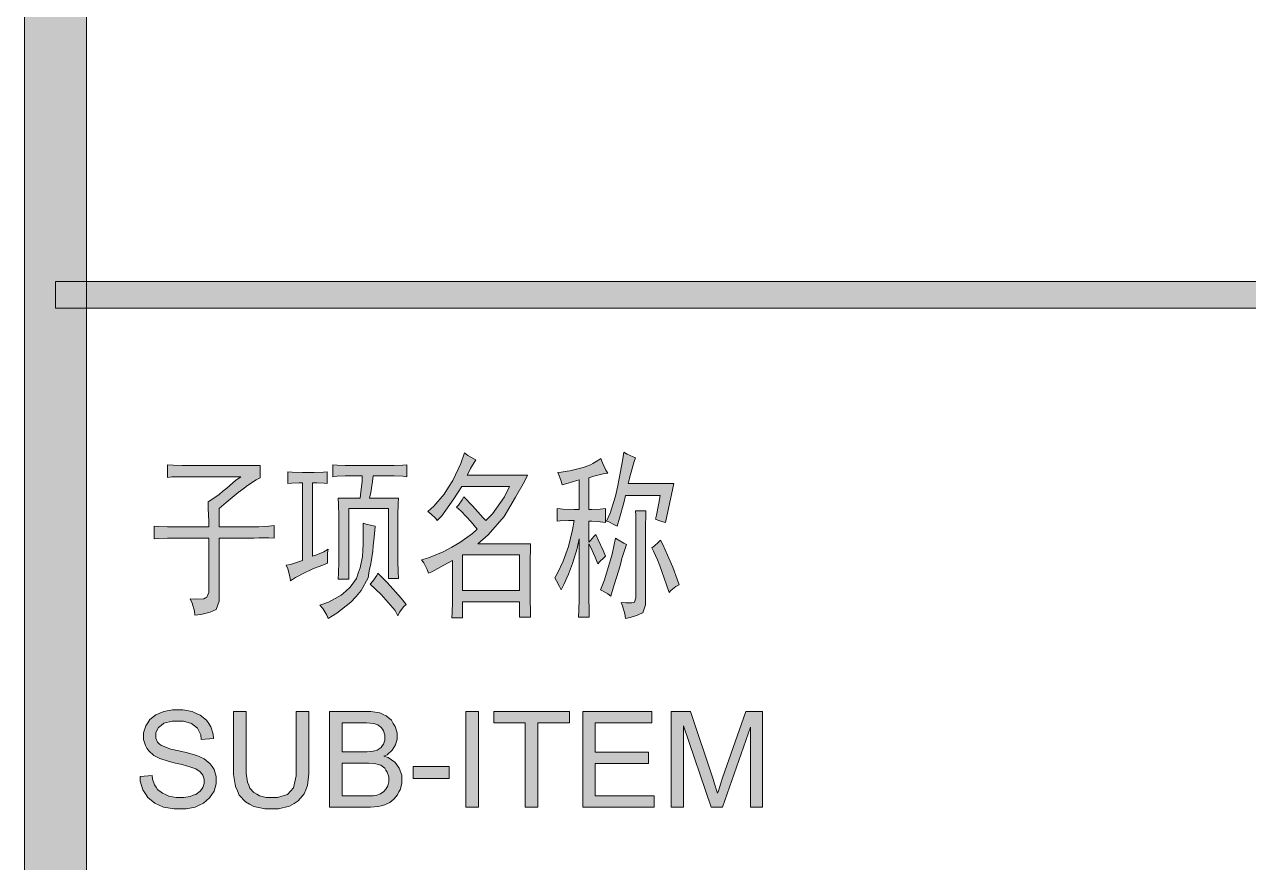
# Model space of a CAD drawing. Header units: millimetres. Extents: x 210 to 63265, y -7201 to 22496.
# Drawn here: x 60238 to 61224, y -3750 to -3074 of the extents above; entities that cross this region are included whole.
import ezdxf

# ---------------------------------------------------------------- set-up
doc = ezdxf.new("R2010")
doc.units = ezdxf.units.MM

msp = doc.modelspace()

# ---------------------------------------------------------------- hatches: boundary and pattern name
h = msp.add_hatch(color=0)
h.dxf.hatch_style = 2
h.paths.add_polyline_path([(60288.06, -6701.34), (60238.15, -6701.34), (60238.15, 21996.03), (60288.06, 21996.03)])
h = msp.add_hatch(color=0)
h.dxf.hatch_style = 2
h.paths.add_polyline_path([(60263.2, -3302.9), (60263.2, -3281.43), (62765.02, -3281.43), (62765.02, -3302.9)])
h = msp.add_hatch(color=0)
h.paths.add_polyline_path([(60601.66, -3425.08), (60600.77, -3426.51), (60598.8, -3429.38), (60598.08, -3430.81), (60597.37, -3432.06), (60595.58, -3435.46), (60594.51, -3437.43), (60643.17, -3437.43), (60640.66, -3442.62), (60633.51, -3455.32), (60629.03, -3463.01), (60624.38, -3470.88), (60611.5, -3485.55), (60603.09, -3492.71), (60645.67, -3492.71), (60645.49, -3496.82), (60645.31, -3505.59), (60645.31, -3510.06), (60645.31, -3533.14), (60645.31, -3537.97), (60645.49, -3547.27), (60645.67, -3551.74), (60636.73, -3551.74), (60636.73, -3539.4), (60590.75, -3539.4), (60590.75, -3552.28), (60582.34, -3552.28), (60582.52, -3548.34), (60582.7, -3539.4), (60582.7, -3534.39), (60582.7, -3506.12), (60575.72, -3510.06), (60566.06, -3515.25), (60563.38, -3516.32), (60562.48, -3513.46), (60559.8, -3508.09), (60557.83, -3505.59), (60563.38, -3504.15), (60575.36, -3499.15), (60582.16, -3495.39), (60588.78, -3491.81), (60598.98, -3484.48), (60602.56, -3480.9), (60597.91, -3475.17), (60589.68, -3466.41), (60586.1, -3463.37), (60587.53, -3461.76), (60590.57, -3457.46), (60592, -3454.96), (60598.8, -3462.29), (60607.57, -3471.77), (60609.71, -3474.1), (60615.08, -3468.73), (60624.56, -3454.96), (60628.67, -3446.55), (60590.39, -3446.55), (60583.95, -3456.57), (60574.11, -3470.34), (60570.53, -3474.1), (60569.28, -3472.31), (60565.35, -3468.73), (60562.84, -3466.77), (60567.67, -3462.47), (60576.08, -3452.81), (60579.48, -3447.27), (60583.06, -3441.9), (60589.5, -3427.95), (60592.36, -3419.54), (60595.22, -3421.51), (60599.87, -3424.19)])
h.paths.add_polyline_path([(60636.73, -3530.45), (60636.73, -3501.65), (60590.75, -3501.65), (60590.75, -3530.45)])
h = msp.add_hatch(color=0)
h.dxf.hatch_style = 2
h.paths.add_polyline_path([(60730.11, -3423.47), (60729.03, -3426.51), (60726.17, -3436.89), (60724.2, -3444.23), (60760.88, -3444.23), (60754.26, -3475.71), (60752.11, -3475.17), (60748, -3473.74), (60746.21, -3473.03), (60746.92, -3469.63), (60748.89, -3459.97), (60749.96, -3453.89), (60722.06, -3453.89), (60720.63, -3459.79), (60717.23, -3472.13), (60715.26, -3478.57), (60712.75, -3477.14), (60708.64, -3475.17), (60706.85, -3474.64), (60709.71, -3468.2), (60714.01, -3454.42), (60715.62, -3447.27), (60717.05, -3440.11), (60719.73, -3425.98), (60720.81, -3418.82), (60723.49, -3420.61), (60728.14, -3422.76)])
h = msp.add_hatch(color=0)
h.dxf.hatch_style = 2
h.paths.add_polyline_path([(60371.61, -3537.07), (60376.44, -3537.43), (60382.52, -3537.07), (60383.77, -3536.36), (60385.02, -3535.64), (60386.45, -3532.06), (60386.45, -3529.2), (60386.45, -3488.23), (60356.4, -3488.23), (60353.36, -3488.23), (60346.38, -3488.41), (60342.45, -3488.77), (60342.45, -3478.57), (60346.38, -3478.93), (60353.36, -3479.11), (60356.4, -3479.11), (60386.45, -3479.11), (60386.45, -3474.64), (60386.1, -3464.44), (60385.92, -3458.89), (60388.96, -3457.11), (60394.86, -3452.99), (60397.9, -3450.49), (60401.12, -3447.98), (60408.1, -3441.9), (60412.21, -3438.68), (60369.1, -3438.68), (60364.63, -3438.68), (60356.76, -3438.86), (60353.36, -3439.22), (60353.36, -3429.02), (60357.83, -3429.38), (60365.16, -3429.56), (60368.21, -3429.56), (60427.78, -3429.56), (60427.78, -3439.75), (60424.56, -3441.36), (60417.58, -3445.84), (60413.82, -3448.7), (60410.07, -3451.56), (60400.59, -3459.43), (60394.86, -3464.44), (60394.86, -3479.11), (60423.13, -3479.11), (60426.7, -3479.11), (60434.75, -3478.57), (60439.23, -3478.04), (60439.23, -3488.23), (60434.75, -3487.88), (60426.7, -3487.88), (60423.13, -3488.23), (60394.86, -3488.23), (60394.86, -3533.14), (60394.86, -3538.86), (60392.36, -3545.66), (60390.03, -3546.73), (60387.53, -3547.8), (60380.19, -3549.59), (60375.36, -3550.13), (60375, -3546.91), (60373.04, -3540.47)])
h = msp.add_hatch(color=0)
h.dxf.hatch_style = 2
h.paths.add_polyline_path([(60532.43, -3429.56), (60535.83, -3429.56), (60542.63, -3429.38), (60546.03, -3429.02), (60546.03, -3438.68), (60542.63, -3438.32), (60535.83, -3437.96), (60532.43, -3437.96), (60519.01, -3437.96), (60518.3, -3442.62), (60516.87, -3451.56), (60515.97, -3456.03), (60539.23, -3456.03), (60539.05, -3460.33), (60538.87, -3469.63), (60538.87, -3474.64), (60538.87, -3502.72), (60538.87, -3506.48), (60539.05, -3515.42), (60539.23, -3520.79), (60531.18, -3520.79), (60531.18, -3464.44), (60499.16, -3464.44), (60499.16, -3521.33), (60490.75, -3521.33), (60490.93, -3516.32), (60491.11, -3507.37), (60491.11, -3503.44), (60491.11, -3474.64), (60491.11, -3470.34), (60490.93, -3461.04), (60490.75, -3456.03), (60508.46, -3456.03), (60509, -3451.2), (60509.89, -3442.26), (60510.07, -3437.96), (60499.51, -3437.96), (60496.29, -3437.96), (60489.85, -3438.32), (60486.45, -3438.68), (60486.45, -3429.02), (60489.85, -3429.38), (60496.29, -3429.56), (60499.51, -3429.56)])
h = msp.add_hatch(color=0)
h.dxf.hatch_style = 2
h.paths.add_polyline_path([(60665.17, -3520.25), (60667.32, -3516.32), (60671.79, -3506.66), (60673.93, -3500.76), (60676.08, -3495.03), (60679.48, -3481.61), (60680.73, -3474.1), (60676.26, -3474.1), (60669.46, -3474.28), (60667.14, -3474.64), (60667.14, -3464.44), (60671.79, -3464.8), (60680.73, -3465.16), (60684.85, -3465.16), (60684.85, -3441.36), (60682.88, -3441.9), (60675.9, -3443.87), (60671.07, -3445.3), (60670.18, -3442.26), (60668.39, -3437.25), (60667.67, -3435.28), (60670.36, -3434.92), (60675.19, -3434.21), (60677.33, -3433.85), (60679.48, -3433.31), (60683.6, -3432.42), (60685.74, -3431.88), (60687.89, -3431.34), (60691.82, -3429.91), (60693.79, -3429.02), (60695.76, -3428.12), (60699.87, -3425.62), (60702.2, -3424.01), (60703.45, -3427.59), (60706.31, -3433.49), (60707.75, -3435.82), (60704.17, -3436.35), (60696.48, -3438.32), (60692.54, -3439.75), (60692.54, -3465.16), (60694.87, -3465.16), (60701.66, -3464.8), (60705.96, -3464.44), (60705.96, -3475.71), (60701.66, -3475.17), (60694.87, -3474.64), (60692.54, -3474.64), (60692.54, -3491.45), (60693.79, -3490.2), (60696.48, -3486.98), (60698.09, -3485.37), (60700.05, -3489.49), (60704.17, -3498.25), (60705.96, -3502.72), (60704.53, -3503.98), (60701.48, -3507.02), (60699.7, -3508.98), (60697.55, -3503.44), (60693.97, -3495.21), (60692.54, -3492.71), (60692.54, -3534.39), (60692.54, -3537.07), (60692.72, -3545.84), (60692.9, -3551.74), (60684.13, -3551.74), (60684.49, -3546.19), (60684.85, -3537.43), (60684.85, -3534.39), (60684.85, -3488.77), (60683.06, -3496.64), (60679.48, -3508.63), (60677.69, -3512.92), (60676.08, -3517.21), (60672.32, -3525.62), (60670.18, -3529.74), (60668.93, -3527.23), (60666.42, -3522.58)])
h = msp.add_hatch(color=0)
h.dxf.hatch_style = 2
h.paths.add_polyline_path([(60482.16, -3508.45), (60478.23, -3509.88), (60470.89, -3512.74), (60467.49, -3514.35), (60464.09, -3515.96), (60456.4, -3519.9), (60452.29, -3522.58), (60451.75, -3519.18), (60450.14, -3512.92), (60448.89, -3510.06), (60452.29, -3509.34), (60458.73, -3507.37), (60461.95, -3506.12), (60461.95, -3443.69), (60459.26, -3443.69), (60453.36, -3443.87), (60450.14, -3444.23), (60450.14, -3434.74), (60453.72, -3434.92), (60461.95, -3435.28), (60466.6, -3435.28), (60471.25, -3435.28), (60478.76, -3434.92), (60481.8, -3434.74), (60481.8, -3444.23), (60479.48, -3443.87), (60473.57, -3443.69), (60470, -3443.69), (60470, -3502.72), (60472.68, -3502.01), (60479.12, -3499.15), (60482.7, -3497.18), (60482.16, -3500.04), (60481.98, -3505.59)])
h = msp.add_hatch(color=0)
h.dxf.hatch_style = 2
h.paths.add_polyline_path([(60738.52, -3466.23), (60738.34, -3469.09), (60738.16, -3478.93), (60738.16, -3485.91), (60738.16, -3536.53), (60738.16, -3541.9), (60736.01, -3548.34), (60733.86, -3549.24), (60731.72, -3550.31), (60725.81, -3552.1), (60722.06, -3552.99), (60721.52, -3549.24), (60719.73, -3542.8), (60718.66, -3539.93), (60722.24, -3540.29), (60727.07, -3540.29), (60728.14, -3539.93), (60729.39, -3539.75), (60730.47, -3536.36), (60730.47, -3533.14), (60730.47, -3485.91), (60730.47, -3479.47), (60730.29, -3469.63), (60730.11, -3466.23)])
h = msp.add_hatch(color=0)
h.dxf.hatch_style = 2
h.paths.add_polyline_path([(60520.62, -3478.57), (60520.27, -3481.97), (60519.37, -3489.84), (60519.01, -3494.32), (60518.48, -3498.79), (60517.05, -3508.98), (60515.79, -3514.53), (60514.72, -3520.25), (60509.17, -3530.45), (60505.06, -3535.1), (60500.77, -3539.75), (60489.67, -3548.7), (60482.7, -3552.99), (60481.62, -3550.13), (60478.23, -3544.76), (60475.9, -3542.26), (60482.88, -3539.75), (60493.25, -3534.03), (60496.83, -3530.99), (60500.23, -3527.77), (60505.42, -3520.61), (60506.85, -3516.32), (60508.46, -3512.03), (60510.25, -3502.9), (60510.61, -3498.07), (60510.78, -3493.06), (60510.96, -3482.33), (60510.96, -3476.25), (60513.11, -3476.96), (60517.94, -3478.04)])
h = msp.add_hatch(color=0)
h.dxf.hatch_style = 2
h.paths.add_polyline_path([(60722.95, -3493.24), (60721.7, -3496.64), (60719.2, -3504.69), (60717.94, -3509.34), (60716.69, -3513.99), (60712.75, -3526.7), (60710.25, -3534.92), (60707.75, -3533.14), (60703.45, -3530.63), (60701.84, -3529.74), (60705.24, -3521.87), (60711.32, -3501.11), (60714.01, -3488.23), (60716.15, -3489.49), (60720.63, -3492.17)])
h = msp.add_hatch(color=0)
h.dxf.hatch_style = 2
h.paths.add_polyline_path([(60750.32, -3489.84), (60752.11, -3493.42), (60755.87, -3502.01), (60758.01, -3506.66), (60760.16, -3511.49), (60763.74, -3521.15), (60765.17, -3525.8), (60762.67, -3527.23), (60758.55, -3530.45), (60757.12, -3532.06), (60754.97, -3525.8), (60751.22, -3515.07), (60749.61, -3510.42), (60747.82, -3505.76), (60744.6, -3498.61), (60743.17, -3496.1), (60745.13, -3494.67), (60748.71, -3491.45)])
h = msp.add_hatch(color=0)
h.dxf.hatch_style = 2
h.paths.add_polyline_path([(60522.77, -3516.32), (60530.1, -3523.83), (60541.55, -3536.53), (60545.49, -3541.72), (60543.52, -3543.33), (60540.12, -3547.8), (60538.87, -3550.67), (60536.54, -3546.37), (60525.27, -3533.67), (60516.51, -3525.26), (60518.48, -3522.76), (60521.7, -3518.29)])
h = msp.add_hatch(color=0)
h.dxf.hatch_style = 2
h.paths.add_polyline_path([(60331.18, -3680.19), (60340.84, -3679.47), (60341.19, -3682.33), (60342.8, -3686.98), (60344.06, -3688.95), (60345.31, -3690.74), (60349.24, -3693.78), (60351.75, -3694.85), (60354.43, -3696.11), (60360.33, -3697.18), (60363.55, -3697.18), (60366.42, -3697.18), (60371.61, -3696.29), (60373.93, -3695.39), (60376.08, -3694.68), (60379.48, -3692.17), (60380.55, -3690.74), (60381.62, -3689.13), (60382.7, -3685.91), (60382.7, -3684.12), (60382.7, -3682.33), (60381.62, -3679.11), (60380.55, -3677.86), (60379.48, -3676.43), (60376.08, -3674.1), (60373.57, -3673.21), (60371.96, -3672.67), (60365.16, -3670.7), (60359.8, -3669.45), (60354.61, -3668.2), (60347.1, -3665.7), (60344.95, -3664.62), (60342.27, -3663.19), (60338.15, -3659.61), (60336.72, -3657.47), (60335.47, -3655.32), (60334.04, -3650.49), (60334.04, -3647.81), (60334.04, -3644.94), (60335.83, -3639.4), (60337.44, -3636.89), (60339.05, -3634.39), (60343.88, -3630.45), (60347.1, -3629.2), (60350.32, -3627.95), (60357.29, -3626.52), (60361.23, -3626.52), (60365.52, -3626.52), (60373.04, -3627.95), (60376.26, -3629.38), (60379.66, -3630.81), (60384.66, -3634.75), (60386.45, -3637.43), (60388.06, -3640.11), (60390.03, -3646.2), (60390.21, -3649.59), (60380.37, -3650.49), (60380.01, -3646.73), (60377.33, -3641.19), (60375, -3639.4), (60372.68, -3637.43), (60366.06, -3635.64), (60361.59, -3635.64), (60356.94, -3635.64), (60350.32, -3637.25), (60348.17, -3639.04), (60346.02, -3640.65), (60343.88, -3644.76), (60343.88, -3647.27), (60343.88, -3649.24), (60345.31, -3652.64), (60346.92, -3654.07), (60348.35, -3655.32), (60356.04, -3658.18), (60362.3, -3659.43), (60368.39, -3660.87), (60376.97, -3663.37), (60379.3, -3664.44), (60382.7, -3666.05), (60387.71, -3669.99), (60389.32, -3672.31), (60390.93, -3674.64), (60392.54, -3680.19), (60392.54, -3683.23), (60392.54, -3686.27), (60390.75, -3692.17), (60388.96, -3694.85), (60387.17, -3697.54), (60382.16, -3701.83), (60378.76, -3703.26), (60375.54, -3704.87), (60368.21, -3706.3), (60364.09, -3706.3), (60358.72, -3706.3), (60350.14, -3704.87), (60346.56, -3703.26), (60342.98, -3701.83), (60337.44, -3697.18), (60335.47, -3694.14), (60333.5, -3691.1), (60331.35, -3684.12)])
h = msp.add_hatch(color=0)
h.dxf.hatch_style = 2
h.paths.add_polyline_path([(60456.94, -3627.95), (60467.13, -3627.95), (60467.13, -3672.49), (60467.13, -3678.22), (60465.88, -3687.52), (60464.63, -3690.92), (60463.2, -3694.32), (60458.55, -3699.86), (60455.15, -3702.01), (60451.57, -3704.16), (60442.63, -3706.3), (60437.08, -3706.3), (60431.71, -3706.3), (60422.77, -3704.52), (60419.37, -3702.55), (60415.97, -3700.76), (60410.96, -3695.39), (60409.53, -3691.81), (60408.1, -3688.24), (60406.49, -3678.58), (60406.49, -3672.49), (60406.49, -3627.95), (60416.69, -3627.95), (60416.69, -3672.49), (60416.69, -3677.5), (60417.76, -3684.84), (60418.65, -3687.16), (60419.55, -3689.67), (60422.77, -3693.24), (60425.09, -3694.5), (60427.24, -3695.93), (60432.79, -3697.18), (60436.19, -3697.18), (60441.73, -3697.18), (60449.78, -3694.68), (60452.29, -3691.99), (60454.61, -3689.49), (60456.94, -3679.65), (60456.94, -3672.49)])
h = msp.add_hatch(color=0)
h.paths.add_polyline_path([(60483.59, -3705.05), (60483.59, -3627.95), (60512.57, -3627.95), (60517.05, -3627.95), (60524.2, -3629.02), (60526.88, -3630.27), (60529.39, -3631.35), (60533.68, -3634.93), (60535.11, -3637.43), (60536.72, -3639.93), (60538.15, -3644.94), (60538.15, -3647.63), (60538.15, -3650.13), (60536.9, -3654.78), (60535.47, -3656.93), (60534.22, -3659.08), (60530.1, -3662.65), (60527.42, -3663.91), (60531, -3664.98), (60536.19, -3668.56), (60538.15, -3671.06), (60539.94, -3673.39), (60541.91, -3679.29), (60541.91, -3682.69), (60541.91, -3685.37), (60540.84, -3690.38), (60539.59, -3692.71), (60538.51, -3695.03), (60535.65, -3698.61), (60534.04, -3699.86), (60532.25, -3701.12), (60528.14, -3703.08), (60525.45, -3703.8), (60522.95, -3704.34), (60516.69, -3705.05), (60513.11, -3705.05)])
h.paths.add_polyline_path([(60493.79, -3695.93), (60513.11, -3695.93), (60515.61, -3695.93), (60519.01, -3695.75), (60520.09, -3695.57), (60521.88, -3695.21), (60524.74, -3694.14), (60525.99, -3693.42), (60527.24, -3692.71), (60529.03, -3690.56), (60529.93, -3689.13), (60530.64, -3687.7), (60531.36, -3684.48), (60531.36, -3682.69), (60531.36, -3680.54), (60530.28, -3676.79), (60529.21, -3675.18), (60528.14, -3673.57), (60524.92, -3671.24), (60522.95, -3670.7), (60520.98, -3669.99), (60515.44, -3669.45), (60511.68, -3669.45), (60493.79, -3669.45)])
h.paths.add_polyline_path([(60493.79, -3660.33), (60510.61, -3660.33), (60514, -3660.33), (60518.83, -3659.79), (60520.27, -3659.43), (60522.23, -3658.9), (60525.27, -3656.93), (60526.17, -3655.5), (60527.24, -3654.25), (60528.14, -3650.85), (60528.14, -3648.88), (60528.14, -3646.91), (60527.24, -3643.51), (60526.35, -3642.08), (60525.45, -3640.65), (60522.77, -3638.68), (60520.98, -3638.15), (60519.37, -3637.61), (60513.47, -3637.07), (60509.35, -3637.07), (60493.79, -3637.07)])
h = msp.add_hatch(color=0)
h.dxf.hatch_style = 2
h.paths.add_polyline_path([(60593.43, -3705.05), (60593.43, -3627.95), (60603.63, -3627.95), (60603.63, -3705.05)])
h = msp.add_hatch(color=0)
h.dxf.hatch_style = 2
h.paths.add_polyline_path([(60641.2, -3705.05), (60641.2, -3637.07), (60615.97, -3637.07), (60615.97, -3627.95), (60676.98, -3627.95), (60676.98, -3637.07), (60651.39, -3637.07), (60651.39, -3705.05)])
h = msp.add_hatch(color=0)
h.dxf.hatch_style = 2
h.paths.add_polyline_path([(60687.71, -3705.05), (60687.71, -3627.95), (60743.35, -3627.95), (60743.35, -3637.07), (60697.73, -3637.07), (60697.73, -3660.51), (60740.48, -3660.51), (60740.48, -3669.63), (60697.73, -3669.63), (60697.73, -3695.93), (60745.13, -3695.93), (60745.13, -3705.05)])
h = msp.add_hatch(color=0)
h.dxf.hatch_style = 2
h.paths.add_polyline_path([(60758.91, -3705.05), (60758.91, -3627.95), (60774.29, -3627.95), (60792.54, -3682.51), (60793.79, -3686.27), (60795.58, -3691.99), (60796.12, -3693.78), (60796.83, -3691.81), (60798.8, -3685.55), (60800.23, -3681.44), (60818.84, -3627.95), (60832.43, -3627.95), (60832.43, -3705.05), (60822.6, -3705.05), (60822.6, -3640.47), (60800.23, -3705.05), (60790.93, -3705.05), (60768.75, -3639.4), (60768.75, -3705.05)])
h = msp.add_hatch(color=0)
h.dxf.hatch_style = 2
h.paths.add_polyline_path([(60551.04, -3681.8), (60551.04, -3672.31), (60580.02, -3672.31), (60580.02, -3681.8)])

# ---------------------------------------------------------------- linework, layer by layer
at = {"color": 0, "lineweight": 0}
for points in [[(60288.06, -6701.34), (60238.15, -6701.34), (60238.15, 21996.03), (60288.06, 21996.03)], [(60263.2, -3302.9), (60263.2, -3281.43), (62765.02, -3281.43), (62765.02, -3302.9)], [(60601.66, -3425.08), (60600.77, -3426.51), (60598.8, -3429.38), (60598.08, -3430.81), (60597.37, -3432.06), (60595.58, -3435.46), (60594.51, -3437.43), (60643.17, -3437.43), (60640.66, -3442.62), (60633.51, -3455.32), (60629.03, -3463.01), (60624.38, -3470.88), (60611.5, -3485.55), (60603.09, -3492.71), (60645.67, -3492.71), (60645.49, -3496.82), (60645.31, -3505.59), (60645.31, -3510.06), (60645.31, -3533.14), (60645.31, -3537.97), (60645.49, -3547.27), (60645.67, -3551.74), (60636.73, -3551.74), (60636.73, -3539.4), (60590.75, -3539.4), (60590.75, -3552.28), (60582.34, -3552.28), (60582.52, -3548.34), (60582.7, -3539.4), (60582.7, -3534.39), (60582.7, -3506.12), (60575.72, -3510.06), (60566.06, -3515.25), (60563.38, -3516.32), (60562.48, -3513.46), (60559.8, -3508.09), (60557.83, -3505.59), (60563.38, -3504.15), (60575.36, -3499.15), (60582.16, -3495.39), (60588.78, -3491.81), (60598.98, -3484.48), (60602.56, -3480.9), (60597.91, -3475.17), (60589.68, -3466.41), (60586.1, -3463.37), (60587.53, -3461.76), (60590.57, -3457.46), (60592, -3454.96), (60598.8, -3462.29), (60607.57, -3471.77), (60609.71, -3474.1), (60615.08, -3468.73), (60624.56, -3454.96), (60628.67, -3446.55), (60590.39, -3446.55), (60583.95, -3456.57), (60574.11, -3470.34), (60570.53, -3474.1), (60569.28, -3472.31), (60565.35, -3468.73), (60562.84, -3466.77), (60567.67, -3462.47), (60576.08, -3452.81), (60579.48, -3447.27), (60583.06, -3441.9), (60589.5, -3427.95), (60592.36, -3419.54), (60595.22, -3421.51), (60599.87, -3424.19)], [(60730.11, -3423.47), (60729.03, -3426.51), (60726.17, -3436.89), (60724.2, -3444.23), (60760.88, -3444.23), (60754.26, -3475.71), (60752.11, -3475.17), (60748, -3473.74), (60746.21, -3473.03), (60746.92, -3469.63), (60748.89, -3459.97), (60749.96, -3453.89), (60722.06, -3453.89), (60720.63, -3459.79), (60717.23, -3472.13), (60715.26, -3478.57), (60712.75, -3477.14), (60708.64, -3475.17), (60706.85, -3474.64), (60709.71, -3468.2), (60714.01, -3454.42), (60715.62, -3447.27), (60717.05, -3440.11), (60719.73, -3425.98), (60720.81, -3418.82), (60723.49, -3420.61), (60728.14, -3422.76)], [(60371.61, -3537.07), (60376.44, -3537.43), (60382.52, -3537.07), (60383.77, -3536.36), (60385.02, -3535.64), (60386.45, -3532.06), (60386.45, -3529.2), (60386.45, -3488.23), (60356.4, -3488.23), (60353.36, -3488.23), (60346.38, -3488.41), (60342.45, -3488.77), (60342.45, -3478.57), (60346.38, -3478.93), (60353.36, -3479.11), (60356.4, -3479.11), (60386.45, -3479.11), (60386.45, -3474.64), (60386.1, -3464.44), (60385.92, -3458.89), (60388.96, -3457.11), (60394.86, -3452.99), (60397.9, -3450.49), (60401.12, -3447.98), (60408.1, -3441.9), (60412.21, -3438.68), (60369.1, -3438.68), (60364.63, -3438.68), (60356.76, -3438.86), (60353.36, -3439.22), (60353.36, -3429.02), (60357.83, -3429.38), (60365.16, -3429.56), (60368.21, -3429.56), (60427.78, -3429.56), (60427.78, -3439.75), (60424.56, -3441.36), (60417.58, -3445.84), (60413.82, -3448.7), (60410.07, -3451.56), (60400.59, -3459.43), (60394.86, -3464.44), (60394.86, -3479.11), (60423.13, -3479.11), (60426.7, -3479.11), (60434.75, -3478.57), (60439.23, -3478.04), (60439.23, -3488.23), (60434.75, -3487.88), (60426.7, -3487.88), (60423.13, -3488.23), (60394.86, -3488.23), (60394.86, -3533.14), (60394.86, -3538.86), (60392.36, -3545.66), (60390.03, -3546.73), (60387.53, -3547.8), (60380.19, -3549.59), (60375.36, -3550.13), (60375, -3546.91), (60373.04, -3540.47)], [(60532.43, -3429.56), (60535.83, -3429.56), (60542.63, -3429.38), (60546.03, -3429.02), (60546.03, -3438.68), (60542.63, -3438.32), (60535.83, -3437.96), (60532.43, -3437.96), (60519.01, -3437.96), (60518.3, -3442.62), (60516.87, -3451.56), (60515.97, -3456.03), (60539.23, -3456.03), (60539.05, -3460.33), (60538.87, -3469.63), (60538.87, -3474.64), (60538.87, -3502.72), (60538.87, -3506.48), (60539.05, -3515.42), (60539.23, -3520.79), (60531.18, -3520.79), (60531.18, -3464.44), (60499.16, -3464.44), (60499.16, -3521.33), (60490.75, -3521.33), (60490.93, -3516.32), (60491.11, -3507.37), (60491.11, -3503.44), (60491.11, -3474.64), (60491.11, -3470.34), (60490.93, -3461.04), (60490.75, -3456.03), (60508.46, -3456.03), (60509, -3451.2), (60509.89, -3442.26), (60510.07, -3437.96), (60499.51, -3437.96), (60496.29, -3437.96), (60489.85, -3438.32), (60486.45, -3438.68), (60486.45, -3429.02), (60489.85, -3429.38), (60496.29, -3429.56), (60499.51, -3429.56)], [(60665.17, -3520.25), (60667.32, -3516.32), (60671.79, -3506.66), (60673.93, -3500.76), (60676.08, -3495.03), (60679.48, -3481.61), (60680.73, -3474.1), (60676.26, -3474.1), (60669.46, -3474.28), (60667.14, -3474.64), (60667.14, -3464.44), (60671.79, -3464.8), (60680.73, -3465.16), (60684.85, -3465.16), (60684.85, -3441.36), (60682.88, -3441.9), (60675.9, -3443.87), (60671.07, -3445.3), (60670.18, -3442.26), (60668.39, -3437.25), (60667.67, -3435.28), (60670.36, -3434.92), (60675.19, -3434.21), (60677.33, -3433.85), (60679.48, -3433.31), (60683.6, -3432.42), (60685.74, -3431.88), (60687.89, -3431.34), (60691.82, -3429.91), (60693.79, -3429.02), (60695.76, -3428.12), (60699.87, -3425.62), (60702.2, -3424.01), (60703.45, -3427.59), (60706.31, -3433.49), (60707.75, -3435.82), (60704.17, -3436.35), (60696.48, -3438.32), (60692.54, -3439.75), (60692.54, -3465.16), (60694.87, -3465.16), (60701.66, -3464.8), (60705.96, -3464.44), (60705.96, -3475.71), (60701.66, -3475.17), (60694.87, -3474.64), (60692.54, -3474.64), (60692.54, -3491.45), (60693.79, -3490.2), (60696.48, -3486.98), (60698.09, -3485.37), (60700.05, -3489.49), (60704.17, -3498.25), (60705.96, -3502.72), (60704.53, -3503.98), (60701.48, -3507.02), (60699.7, -3508.98), (60697.55, -3503.44), (60693.97, -3495.21), (60692.54, -3492.71), (60692.54, -3534.39), (60692.54, -3537.07), (60692.72, -3545.84), (60692.9, -3551.74), (60684.13, -3551.74), (60684.49, -3546.19), (60684.85, -3537.43), (60684.85, -3534.39), (60684.85, -3488.77), (60683.06, -3496.64), (60679.48, -3508.63), (60677.69, -3512.92), (60676.08, -3517.21), (60672.32, -3525.62), (60670.18, -3529.74), (60668.93, -3527.23), (60666.42, -3522.58)], [(60482.16, -3508.45), (60478.23, -3509.88), (60470.89, -3512.74), (60467.49, -3514.35), (60464.09, -3515.96), (60456.4, -3519.9), (60452.29, -3522.58), (60451.75, -3519.18), (60450.14, -3512.92), (60448.89, -3510.06), (60452.29, -3509.34), (60458.73, -3507.37), (60461.95, -3506.12), (60461.95, -3443.69), (60459.26, -3443.69), (60453.36, -3443.87), (60450.14, -3444.23), (60450.14, -3434.74), (60453.72, -3434.92), (60461.95, -3435.28), (60466.6, -3435.28), (60471.25, -3435.28), (60478.76, -3434.92), (60481.8, -3434.74), (60481.8, -3444.23), (60479.48, -3443.87), (60473.57, -3443.69), (60470, -3443.69), (60470, -3502.72), (60472.68, -3502.01), (60479.12, -3499.15), (60482.7, -3497.18), (60482.16, -3500.04), (60481.98, -3505.59)], [(60738.52, -3466.23), (60738.34, -3469.09), (60738.16, -3478.93), (60738.16, -3485.91), (60738.16, -3536.53), (60738.16, -3541.9), (60736.01, -3548.34), (60733.86, -3549.24), (60731.72, -3550.31), (60725.81, -3552.1), (60722.06, -3552.99), (60721.52, -3549.24), (60719.73, -3542.8), (60718.66, -3539.93), (60722.24, -3540.29), (60727.07, -3540.29), (60728.14, -3539.93), (60729.39, -3539.75), (60730.47, -3536.36), (60730.47, -3533.14), (60730.47, -3485.91), (60730.47, -3479.47), (60730.29, -3469.63), (60730.11, -3466.23)], [(60520.62, -3478.57), (60520.27, -3481.97), (60519.37, -3489.84), (60519.01, -3494.32), (60518.48, -3498.79), (60517.05, -3508.98), (60515.79, -3514.53), (60514.72, -3520.25), (60509.17, -3530.45), (60505.06, -3535.1), (60500.77, -3539.75), (60489.67, -3548.7), (60482.7, -3552.99), (60481.62, -3550.13), (60478.23, -3544.76), (60475.9, -3542.26), (60482.88, -3539.75), (60493.25, -3534.03), (60496.83, -3530.99), (60500.23, -3527.77), (60505.42, -3520.61), (60506.85, -3516.32), (60508.46, -3512.03), (60510.25, -3502.9), (60510.61, -3498.07), (60510.78, -3493.06), (60510.96, -3482.33), (60510.96, -3476.25), (60513.11, -3476.96), (60517.94, -3478.04)], [(60722.95, -3493.24), (60721.7, -3496.64), (60719.2, -3504.69), (60717.94, -3509.34), (60716.69, -3513.99), (60712.75, -3526.7), (60710.25, -3534.92), (60707.75, -3533.14), (60703.45, -3530.63), (60701.84, -3529.74), (60705.24, -3521.87), (60711.32, -3501.11), (60714.01, -3488.23), (60716.15, -3489.49), (60720.63, -3492.17)], [(60750.32, -3489.84), (60752.11, -3493.42), (60755.87, -3502.01), (60758.01, -3506.66), (60760.16, -3511.49), (60763.74, -3521.15), (60765.17, -3525.8), (60762.67, -3527.23), (60758.55, -3530.45), (60757.12, -3532.06), (60754.97, -3525.8), (60751.22, -3515.07), (60749.61, -3510.42), (60747.82, -3505.76), (60744.6, -3498.61), (60743.17, -3496.1), (60745.13, -3494.67), (60748.71, -3491.45)], [(60636.73, -3530.45), (60636.73, -3501.65), (60590.75, -3501.65), (60590.75, -3530.45)], [(60522.77, -3516.32), (60530.1, -3523.83), (60541.55, -3536.53), (60545.49, -3541.72), (60543.52, -3543.33), (60540.12, -3547.8), (60538.87, -3550.67), (60536.54, -3546.37), (60525.27, -3533.67), (60516.51, -3525.26), (60518.48, -3522.76), (60521.7, -3518.29)], [(60331.18, -3680.19), (60340.84, -3679.47), (60341.19, -3682.33), (60342.8, -3686.98), (60344.06, -3688.95), (60345.31, -3690.74), (60349.24, -3693.78), (60351.75, -3694.85), (60354.43, -3696.11), (60360.33, -3697.18), (60363.55, -3697.18), (60366.42, -3697.18), (60371.61, -3696.29), (60373.93, -3695.39), (60376.08, -3694.68), (60379.48, -3692.17), (60380.55, -3690.74), (60381.62, -3689.13), (60382.7, -3685.91), (60382.7, -3684.12), (60382.7, -3682.33), (60381.62, -3679.11), (60380.55, -3677.86), (60379.48, -3676.43), (60376.08, -3674.1), (60373.57, -3673.21), (60371.96, -3672.67), (60365.16, -3670.7), (60359.8, -3669.45), (60354.61, -3668.2), (60347.1, -3665.7), (60344.95, -3664.62), (60342.27, -3663.19), (60338.15, -3659.61), (60336.72, -3657.47), (60335.47, -3655.32), (60334.04, -3650.49), (60334.04, -3647.81), (60334.04, -3644.94), (60335.83, -3639.4), (60337.44, -3636.89), (60339.05, -3634.39), (60343.88, -3630.45), (60347.1, -3629.2), (60350.32, -3627.95), (60357.29, -3626.52), (60361.23, -3626.52), (60365.52, -3626.52), (60373.04, -3627.95), (60376.26, -3629.38), (60379.66, -3630.81), (60384.66, -3634.75), (60386.45, -3637.43), (60388.06, -3640.11), (60390.03, -3646.2), (60390.21, -3649.59), (60380.37, -3650.49), (60380.01, -3646.73), (60377.33, -3641.19), (60375, -3639.4), (60372.68, -3637.43), (60366.06, -3635.64), (60361.59, -3635.64), (60356.94, -3635.64), (60350.32, -3637.25), (60348.17, -3639.04), (60346.02, -3640.65), (60343.88, -3644.76), (60343.88, -3647.27), (60343.88, -3649.24), (60345.31, -3652.64), (60346.92, -3654.07), (60348.35, -3655.32), (60356.04, -3658.18), (60362.3, -3659.43), (60368.39, -3660.87), (60376.97, -3663.37), (60379.3, -3664.44), (60382.7, -3666.05), (60387.71, -3669.99), (60389.32, -3672.31), (60390.93, -3674.64), (60392.54, -3680.19), (60392.54, -3683.23), (60392.54, -3686.27), (60390.75, -3692.17), (60388.96, -3694.85), (60387.17, -3697.54), (60382.16, -3701.83), (60378.76, -3703.26), (60375.54, -3704.87), (60368.21, -3706.3), (60364.09, -3706.3), (60358.72, -3706.3), (60350.14, -3704.87), (60346.56, -3703.26), (60342.98, -3701.83), (60337.44, -3697.18), (60335.47, -3694.14), (60333.5, -3691.1), (60331.35, -3684.12)], [(60456.94, -3627.95), (60467.13, -3627.95), (60467.13, -3672.49), (60467.13, -3678.22), (60465.88, -3687.52), (60464.63, -3690.92), (60463.2, -3694.32), (60458.55, -3699.86), (60455.15, -3702.01), (60451.57, -3704.16), (60442.63, -3706.3), (60437.08, -3706.3), (60431.71, -3706.3), (60422.77, -3704.52), (60419.37, -3702.55), (60415.97, -3700.76), (60410.96, -3695.39), (60409.53, -3691.81), (60408.1, -3688.24), (60406.49, -3678.58), (60406.49, -3672.49), (60406.49, -3627.95), (60416.69, -3627.95), (60416.69, -3672.49), (60416.69, -3677.5), (60417.76, -3684.84), (60418.65, -3687.16), (60419.55, -3689.67), (60422.77, -3693.24), (60425.09, -3694.5), (60427.24, -3695.93), (60432.79, -3697.18), (60436.19, -3697.18), (60441.73, -3697.18), (60449.78, -3694.68), (60452.29, -3691.99), (60454.61, -3689.49), (60456.94, -3679.65), (60456.94, -3672.49)], [(60483.59, -3705.05), (60483.59, -3627.95), (60512.57, -3627.95), (60517.05, -3627.95), (60524.2, -3629.02), (60526.88, -3630.27), (60529.39, -3631.35), (60533.68, -3634.93), (60535.11, -3637.43), (60536.72, -3639.93), (60538.15, -3644.94), (60538.15, -3647.63), (60538.15, -3650.13), (60536.9, -3654.78), (60535.47, -3656.93), (60534.22, -3659.08), (60530.1, -3662.65), (60527.42, -3663.91), (60531, -3664.98), (60536.19, -3668.56), (60538.15, -3671.06), (60539.94, -3673.39), (60541.91, -3679.29), (60541.91, -3682.69), (60541.91, -3685.37), (60540.84, -3690.38), (60539.59, -3692.71), (60538.51, -3695.03), (60535.65, -3698.61), (60534.04, -3699.86), (60532.25, -3701.12), (60528.14, -3703.08), (60525.45, -3703.8), (60522.95, -3704.34), (60516.69, -3705.05), (60513.11, -3705.05)], [(60593.43, -3705.05), (60593.43, -3627.95), (60603.63, -3627.95), (60603.63, -3705.05)], [(60641.2, -3705.05), (60641.2, -3637.07), (60615.97, -3637.07), (60615.97, -3627.95), (60676.98, -3627.95), (60676.98, -3637.07), (60651.39, -3637.07), (60651.39, -3705.05)], [(60687.71, -3705.05), (60687.71, -3627.95), (60743.35, -3627.95), (60743.35, -3637.07), (60697.73, -3637.07), (60697.73, -3660.51), (60740.48, -3660.51), (60740.48, -3669.63), (60697.73, -3669.63), (60697.73, -3695.93), (60745.13, -3695.93), (60745.13, -3705.05)], [(60758.91, -3705.05), (60758.91, -3627.95), (60774.29, -3627.95), (60792.54, -3682.51), (60793.79, -3686.27), (60795.58, -3691.99), (60796.12, -3693.78), (60796.83, -3691.81), (60798.8, -3685.55), (60800.23, -3681.44), (60818.84, -3627.95), (60832.43, -3627.95), (60832.43, -3705.05), (60822.6, -3705.05), (60822.6, -3640.47), (60800.23, -3705.05), (60790.93, -3705.05), (60768.75, -3639.4), (60768.75, -3705.05)], [(60493.79, -3660.33), (60510.61, -3660.33), (60514, -3660.33), (60518.83, -3659.79), (60520.27, -3659.43), (60522.23, -3658.9), (60525.27, -3656.93), (60526.17, -3655.5), (60527.24, -3654.25), (60528.14, -3650.85), (60528.14, -3648.88), (60528.14, -3646.91), (60527.24, -3643.51), (60526.35, -3642.08), (60525.45, -3640.65), (60522.77, -3638.68), (60520.98, -3638.15), (60519.37, -3637.61), (60513.47, -3637.07), (60509.35, -3637.07), (60493.79, -3637.07)], [(60493.79, -3695.93), (60513.11, -3695.93), (60515.61, -3695.93), (60519.01, -3695.75), (60520.09, -3695.57), (60521.88, -3695.21), (60524.74, -3694.14), (60525.99, -3693.42), (60527.24, -3692.71), (60529.03, -3690.56), (60529.93, -3689.13), (60530.64, -3687.7), (60531.36, -3684.48), (60531.36, -3682.69), (60531.36, -3680.54), (60530.28, -3676.79), (60529.21, -3675.18), (60528.14, -3673.57), (60524.92, -3671.24), (60522.95, -3670.7), (60520.98, -3669.99), (60515.44, -3669.45), (60511.68, -3669.45), (60493.79, -3669.45)], [(60551.04, -3681.8), (60551.04, -3672.31), (60580.02, -3672.31), (60580.02, -3681.8)]]:
    msp.add_lwpolyline(points, close=True, dxfattribs=at)

doc.saveas('drawing.dxf')
